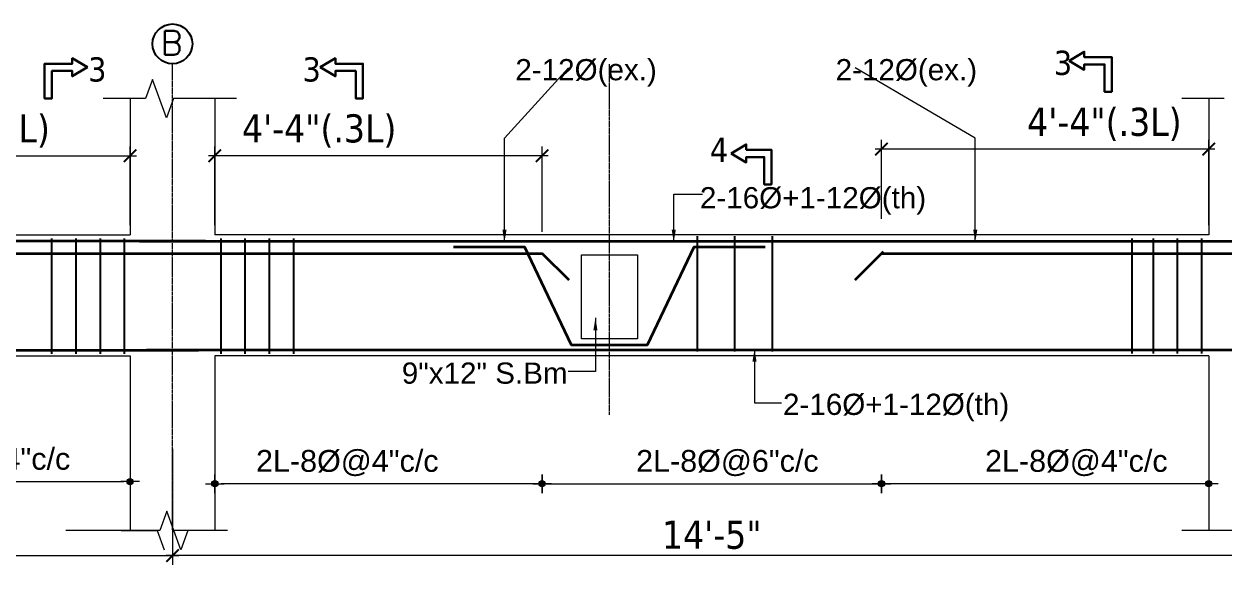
# Model space of a CAD drawing. Header units: inches. Extents: x 130993 to 274375, y -5108 to 103559.
# Drawn here: x 144323.9 to 144708.4, y 50937.2 to 51110.5 of the extents above; entities that cross this region are included whole.
import ezdxf

# ---------------------------------------------------------------- set-up
doc = ezdxf.new("R2010")
doc.units = ezdxf.units.IN
doc.header["$MEASUREMENT"] = 0
doc.header["$PDMODE"] = 2
doc.header["$PDSIZE"] = -3
doc.linetypes.add('CENTER2', pattern=[1.125, 0.75, -0.125, 0.125, -0.125])
for name, color, linetype, lineweight in [('Cen line', 5, 'CENTER2', 9), ('DIM', 5, 'Continuous', 9), ('DIMENSION', 142, 'Continuous', 20), ('HATCH', 9, 'Continuous', 9), ('LINE', 1, 'Continuous', 15), ('PLAN Stairs', 156, 'Continuous', 25), ('REN-1', 7, 'Continuous', 35), ('TEXT', 181, 'Continuous', 13), ('wall', 1, 'Continuous', 30)]:
    doc.layers.add(name, color=color, linetype=linetype, lineweight=lineweight)
doc.layers.add('STIRRUPS', color=7, linetype='Continuous')
doc.layers.add('T-TEXT', color=1, linetype='Continuous')
doc.styles.add('Arial', font='arial.ttf', dxfattribs={"width": 0.8, "height": 200})
doc.styles.add('ramon', font='arial.ttf', dxfattribs={"height": 7})
doc.styles.get("Standard").update_dxf_attribs({"font": 'txt.shx', "height": 6})
doc.styles.add('TAHOMA', font='tahoma.ttf', dxfattribs={"height": 9})
doc.dimstyles.new('1-4', dxfattribs={"dimscale": 0, "dimtxt": 8, "dimasz": 4, "dimexe": 3, "dimexo": 3, "dimgap": 2, "dimtad": 1, "dimdec": 0, "dimlfac": 0.5, "dimzin": 3, "dimdsep": 46, "dimlunit": 4, "dimtxsty": 'TAHOMA', "dimblk1": 'ARCHTICK', "dimblk2": 'ARCHTICK', "dimsah": 1, "dimcen": 0, "dimdle": 2, "dimclrd": 6, "dimclre": 6, "dimclrt": 7, "dimadec": 0, "dimazin": 0, "dimtfac": 0.333333, "dimtdec": 0, "dimtmove": 1, "dimatfit": 2, "dimfxl": 1, "dimtolj": 1, "dimtzin": 0, "dimlwd": -1, "dimlwe": -1, "dimarcsym": 0})
doc.dimstyles.new('s4', dxfattribs={"dimtxt": 6, "dimasz": 2, "dimexe": 6, "dimexo": 18, "dimgap": 1.9375, "dimtad": 1, "dimdec": 0, "dimlfac": 0.5, "dimzin": 3, "dimdsep": 46, "dimlunit": 4, "dimtxsty": 'ramon', "dimblk": 'dot 2', "dimcen": 0.09375, "dimse1": 1, "dimse2": 1, "dimclrd": 1, "dimclre": 1, "dimclrt": 256, "dimadec": 0, "dimazin": 0, "dimtfac": 0.75, "dimtdec": 0, "dimtix": 1, "dimtmove": 1, "dimatfit": 3, "dimldrblk": 'DOT', "dimfxl": 1, "dimtolj": 1, "dimtzin": 0, "dimlwd": 9, "dimlwe": 9, "dimarcsym": 0})

# ---------------------------------------------------------------- blocks, each defined once
blk = doc.blocks.new('_ArchTick')
at = {"color": 0, "linetype": 'ByBlock', "const_width": 0.15}
blk.add_lwpolyline([(-0.5, -0.5), (0.5, 0.5)], dxfattribs=at)
blk = doc.blocks.new('*D2691')
at = {"layer": 'Defpoints', "color": 0}
for p in [(144371.52, 50977.42), (144717.11, 50977.42), (144371.52, 50940.23)]:
    blk.add_point(p, dxfattribs=at)
at = {"layer": 'DIMENSION', "color": 6}
for p, q in [((144371.52, 50974.42), (144371.52, 50937.23)), ((144717.11, 50974.42), (144717.11, 50937.23)), ((144719.11, 50940.23), (144369.52, 50940.23))]:
    blk.add_line(p, q, dxfattribs=at)
at = {"layer": 'DIMENSION', "color": 6, "xscale": 4, "yscale": 4, "zscale": 4, "rotation": 180}
blk.add_blockref('_ArchTick', (144371.52, 50940.23), dxfattribs=at)
at = {"layer": 'DIMENSION', "color": 6, "xscale": 4, "yscale": 4, "zscale": 4}
blk.add_blockref('_ArchTick', (144717.11, 50940.23), dxfattribs=at)
at = {"layer": 'DIMENSION', "color": 7, "insert": (144544.31, 50946.84), "char_height": 9, "attachment_point": 5, "style": 'TAHOMA'}
blk.add_mtext('\\A1;14\'-5"', dxfattribs=at)
blk = doc.blocks.new('*D2692')
at = {"layer": 'Defpoints', "color": 0}
for p in [(144385.1, 51068.33), (144385.1, 51043.04), (144489.94, 51040.93)]:
    blk.add_point(p, dxfattribs=at)
at = {"layer": 'DIM', "color": 6}
for p, q in [((144385.1, 51046.04), (144385.1, 51071.33)), ((144489.94, 51043.93), (144489.94, 51071.33)), ((144491.94, 51068.33), (144383.1, 51068.33))]:
    blk.add_line(p, q, dxfattribs=at)
at = {"layer": 'DIM', "color": 6, "xscale": 4, "yscale": 4, "zscale": 4, "rotation": 180}
blk.add_blockref('_ArchTick', (144385.1, 51068.33), dxfattribs=at)
at = {"layer": 'DIM', "color": 6, "xscale": 4, "yscale": 4, "zscale": 4}
blk.add_blockref('_ArchTick', (144489.94, 51068.33), dxfattribs=at)
at = {"layer": 'DIM', "color": 7, "insert": (144418.52, 51076.28), "char_height": 9, "attachment_point": 5, "style": 'TAHOMA'}
blk.add_mtext('\\A1;4\'-4"(.3L)', dxfattribs=at)
blk = doc.blocks.new('*D2693')
at = {"layer": 'Defpoints', "color": 0}
for p in [(144598.69, 51070.44), (144598.69, 51045.14), (144703.53, 51043.04)]:
    blk.add_point(p, dxfattribs=at)
at = {"layer": 'DIM', "color": 6}
for p, q in [((144598.69, 51048.14), (144598.69, 51073.44)), ((144703.53, 51046.04), (144703.53, 51073.44)), ((144705.53, 51070.44), (144596.69, 51070.44))]:
    blk.add_line(p, q, dxfattribs=at)
at = {"layer": 'DIM', "color": 6, "xscale": 4, "yscale": 4, "zscale": 4, "rotation": 180}
blk.add_blockref('_ArchTick', (144598.69, 51070.44), dxfattribs=at)
at = {"layer": 'DIM', "color": 6, "xscale": 4, "yscale": 4, "zscale": 4}
blk.add_blockref('_ArchTick', (144703.53, 51070.44), dxfattribs=at)
at = {"layer": 'DIM', "color": 7, "insert": (144670.11, 51078.39), "char_height": 9, "attachment_point": 5, "style": 'TAHOMA'}
blk.add_mtext('\\A1;4\'-4"(.3L)', dxfattribs=at)
blk = doc.blocks.new('*D2694')
at = {"layer": 'Defpoints', "color": 0}
for p in [(144039.93, 50977.42), (144371.52, 50977.42), (144371.52, 50940.23)]:
    blk.add_point(p, dxfattribs=at)
at = {"layer": 'DIMENSION', "color": 6}
for p, q in [((144039.93, 50974.42), (144039.93, 50937.23)), ((144371.52, 50974.42), (144371.52, 50937.23)), ((144037.93, 50940.23), (144373.52, 50940.23))]:
    blk.add_line(p, q, dxfattribs=at)
at = {"layer": 'DIMENSION', "color": 6, "xscale": 4, "yscale": 4, "zscale": 4, "rotation": 180}
blk.add_blockref('_ArchTick', (144039.93, 50940.23), dxfattribs=at)
at = {"layer": 'DIMENSION', "color": 6, "xscale": 4, "yscale": 4, "zscale": 4}
blk.add_blockref('_ArchTick', (144371.52, 50940.23), dxfattribs=at)
at = {"layer": 'DIMENSION', "color": 7, "insert": (144212.72, 50946.92), "char_height": 9, "attachment_point": 5, "style": 'TAHOMA'}
blk.add_mtext('\\A1;13\'-10"', dxfattribs=at)
blk = doc.blocks.new('*D2695')
at = {"layer": 'Defpoints', "color": 0}
for p in [(144357.94, 51068.33), (144257.1, 51040.93), (144357.94, 51043.04)]:
    blk.add_point(p, dxfattribs=at)
at = {"layer": 'DIM', "color": 6}
for p, q in [((144257.1, 51043.93), (144257.1, 51071.33)), ((144357.94, 51046.04), (144357.94, 51071.33)), ((144255.1, 51068.33), (144359.94, 51068.33))]:
    blk.add_line(p, q, dxfattribs=at)
at = {"layer": 'DIM', "color": 6, "xscale": 4, "yscale": 4, "zscale": 4, "rotation": 180}
blk.add_blockref('_ArchTick', (144257.1, 51068.33), dxfattribs=at)
at = {"layer": 'DIM', "color": 6, "xscale": 4, "yscale": 4, "zscale": 4}
blk.add_blockref('_ArchTick', (144357.94, 51068.33), dxfattribs=at)
at = {"layer": 'DIM', "color": 7, "insert": (144307.52, 51076.28), "char_height": 9, "attachment_point": 5, "style": 'TAHOMA'}
blk.add_mtext('\\A1;4\'-2"(.3L)', dxfattribs=at)
blk = doc.blocks.new('dot1')
at = {"layer": 'HATCH'}
h = blk.add_hatch(color=256, dxfattribs=at)
edge = h.paths.add_edge_path()
edge.add_arc((0, 0), 1, 0, 360)
for p, q in [((3, 0), (-3, 0)), ((0, 3), (0, -3))]:
    blk.add_line(p, q, dxfattribs=at)
blk.add_circle((0, 0), 1, dxfattribs=at)
blk = doc.blocks.new('dot 2')
at = {"layer": 'HATCH', "xscale": 0.5, "yscale": 0.5, "zscale": 0.5}
blk.add_blockref('dot1', (0, 0), dxfattribs=at)
blk = doc.blocks.new('*D2697')
at = {"layer": 'Defpoints', "color": 0}
for p in [(144598.69, 51040.93), (144703.53, 51004.24), (144598.69, 50963.27)]:
    blk.add_point(p, dxfattribs=at)
at = {"layer": 'PLAN Stairs', "color": 1, "lineweight": 9}
blk.add_line((144701.53, 50963.27), (144600.69, 50963.27), dxfattribs=at)
at = {"layer": 'PLAN Stairs', "color": 1, "lineweight": 9, "xscale": 2, "yscale": 2, "zscale": 2, "rotation": 180}
blk.add_blockref('dot 2', (144598.69, 50963.27), dxfattribs=at)
at = {"layer": 'PLAN Stairs', "color": 1, "lineweight": 9, "xscale": 2, "yscale": 2, "zscale": 2}
blk.add_blockref('dot 2', (144703.53, 50963.27), dxfattribs=at)
at = {"layer": 'PLAN Stairs', "insert": (144661.11, 50969.87), "char_height": 7, "attachment_point": 5, "style": 'ramon'}
blk.add_mtext('\\A1;2L-8%%C@4"c/c', dxfattribs=at)
blk = doc.blocks.new('_Dot')
at = {"color": 0, "linetype": 'ByBlock', "lineweight": -2}
blk.add_line((-0.5, 0), (-1, 0), dxfattribs=at)
at = {"color": 0, "linetype": 'ByBlock', "const_width": 0.5}
blk.add_lwpolyline([(-0.25, 0, 1), (0.25, 0, 1)], format="xyb", close=True, dxfattribs=at)
blk = doc.blocks.new('*D2698')
at = {"layer": 'Defpoints', "color": 0}
for p in [(144489.94, 51040.93), (144598.69, 51040.93), (144598.69, 50963.27)]:
    blk.add_point(p, dxfattribs=at)
at = {"layer": 'PLAN Stairs', "color": 1, "lineweight": 9}
blk.add_line((144491.94, 50963.27), (144596.69, 50963.27), dxfattribs=at)
at = {"layer": 'PLAN Stairs', "color": 1, "lineweight": 9, "xscale": 2, "yscale": 2, "zscale": 2, "rotation": 180}
blk.add_blockref('dot 2', (144489.94, 50963.27), dxfattribs=at)
at = {"layer": 'PLAN Stairs', "color": 1, "lineweight": 9, "xscale": 2, "yscale": 2, "zscale": 2}
blk.add_blockref('dot 2', (144598.69, 50963.27), dxfattribs=at)
at = {"layer": 'PLAN Stairs', "insert": (144549.31, 50969.87), "char_height": 7, "attachment_point": 5, "style": 'ramon'}
blk.add_mtext('\\A1;2L-8%%C@6"c/c', dxfattribs=at)
blk = doc.blocks.new('*D2699')
at = {"layer": 'Defpoints', "color": 0}
for p in [(144385.1, 51043.04), (144489.94, 51040.93), (144385.1, 50963.27)]:
    blk.add_point(p, dxfattribs=at)
at = {"layer": 'PLAN Stairs', "color": 1, "lineweight": 9}
blk.add_line((144487.94, 50963.27), (144387.1, 50963.27), dxfattribs=at)
at = {"layer": 'PLAN Stairs', "color": 1, "lineweight": 9, "xscale": 2, "yscale": 2, "zscale": 2, "rotation": 180}
blk.add_blockref('dot 2', (144385.1, 50963.27), dxfattribs=at)
at = {"layer": 'PLAN Stairs', "color": 1, "lineweight": 9, "xscale": 2, "yscale": 2, "zscale": 2}
blk.add_blockref('dot 2', (144489.94, 50963.27), dxfattribs=at)
at = {"layer": 'PLAN Stairs', "insert": (144427.52, 50969.87), "char_height": 7, "attachment_point": 5, "style": 'ramon'}
blk.add_mtext('\\A1;2L-8%%C@4"c/c', dxfattribs=at)
blk = doc.blocks.new('*D2702')
at = {"layer": 'Defpoints', "color": 0}
for p in [(144357.94, 51043.72), (144257.1, 51041.61), (144357.94, 50963.95)]:
    blk.add_point(p, dxfattribs=at)
at = {"layer": 'PLAN Stairs', "color": 1, "lineweight": 9}
blk.add_line((144259.1, 50963.95), (144355.94, 50963.95), dxfattribs=at)
at = {"layer": 'PLAN Stairs', "color": 1, "lineweight": 9, "xscale": 2, "yscale": 2, "zscale": 2, "rotation": 180}
blk.add_blockref('dot 2', (144257.1, 50963.95), dxfattribs=at)
at = {"layer": 'PLAN Stairs', "color": 1, "lineweight": 9, "xscale": 2, "yscale": 2, "zscale": 2}
blk.add_blockref('dot 2', (144357.94, 50963.95), dxfattribs=at)
at = {"layer": 'PLAN Stairs', "insert": (144309.52, 50970.55), "char_height": 7, "attachment_point": 5, "style": 'ramon'}
blk.add_mtext('\\A1;2L-8%%C@4"c/c', dxfattribs=at)
blk = doc.blocks.new('fgffggf')
at = {"layer": 'Cen line'}
blk.add_line((15083.3, 1715.89), (15083.3, 1828.32), dxfattribs=at)
at = {"layer": 'DIMENSION'}
blk.add_lwpolyline([(15074.3, 1767.11), (15092.3, 1767.11), (15092.3, 1740.22), (15074.3, 1740.22)], close=True, dxfattribs=at)
at = {"layer": 'REN-1'}
blk.add_lwpolyline([(15133.22, 1769.61), (15110.38, 1769.61), (15095.44, 1738.22), (15071.15, 1738.22), (15056.21, 1769.61), (15033.37, 1769.61)], dxfattribs=at)
at = {"layer": 'TEXT', "style": 'Arial'}
blk.add_text('9"x12" S.Bm', height=6.79, dxfattribs=at).set_placement((15016.77, 1725.86))
at = {"layer": 'DIM'}
blk.add_leader([(15078.81, 1746.94), (15078.81, 1729.77), (15070.11, 1729.77)], dimstyle='1-4', override={"dimscale": 1, "dimtad": 0, "dimfxl": 3}, dxfattribs=at)

msp = doc.modelspace()

# ---------------------------------------------------------------- linework, layer by layer
at = {"layer": 'Cen line'}
msp.add_line((144371.52, 50948.5), (144371.52, 51097.77), dxfattribs=at)
at = {"layer": 'DIMENSION'}
msp.add_lwpolyline([(144333.15, 51043.04), (144357.94, 51043.04)], dxfattribs=at)
at = {"layer": 'HATCH'}
for p, q in [((144365.08, 51092.78), (144362.83, 51086.61)), ((144365.08, 51092.78), (144362.83, 51086.61)), ((144365.08, 51092.78), (144362.83, 51086.61)), ((144369.57, 51080.44), (144365.08, 51092.78)), ((144371.82, 51086.61), (144369.57, 51080.44)), ((144369.71, 50954.47), (144367.46, 50948.3)), ((144374.2, 50942.13), (144369.71, 50954.47)), ((144374.2, 50942.13), (144369.71, 50954.47)), ((144366.59, 50948.3), (144368.84, 50942.13)), ((144376.45, 50948.3), (144374.2, 50942.13)), ((144376.45, 50948.3), (144374.2, 50942.13))]:
    msp.add_line(p, q, dxfattribs=at)
at = {"layer": 'HATCH', "linetype": 'Continuous'}
for points in [[(144362.83, 51086.61), (144349.34, 51086.61)], [(144362.83, 51086.61), (144349.34, 51086.61)], [(144362.83, 51086.61), (144349.34, 51086.61)], [(144389.18, 51086.61), (144371.82, 51086.61)], [(144392, 51086.61), (144371.82, 51086.61)], [(144392, 51086.61), (144371.82, 51086.61)], [(144708.43, 51086.61), (144694.94, 51086.61)], [(144708.43, 51086.61), (144694.94, 51086.61)], [(144362.83, 50948.3), (144337.34, 50948.3)], [(144367.46, 50948.3), (144353.97, 50948.3)], [(144367.46, 50948.3), (144353.97, 50948.3)], [(144355.05, 50948.3), (144366.59, 50948.3)], [(144389.18, 50948.3), (144371.82, 50948.3)], [(144387.98, 50948.3), (144376.45, 50948.3)], [(144387.98, 50948.3), (144376.45, 50948.3)], [(144708.43, 50948.3), (144694.94, 50948.3)], [(144713.06, 50948.3), (144699.56, 50948.3)]]:
    msp.add_lwpolyline(points, dxfattribs=at)
at = {"layer": 'LINE'}
for p, q in [((144357.94, 51086.61), (144357.94, 51043.04)), ((144357.94, 51086.61), (144357.94, 51043.04)), ((144357.94, 51086.61), (144357.94, 51043.04)), ((144357.94, 51086.61), (144357.94, 51043.04)), ((144357.94, 51086.61), (144357.94, 51043.04)), ((144385.1, 51086.61), (144385.1, 51043.04)), ((144385.1, 51086.61), (144385.1, 51043.04)), ((144703.53, 51086.61), (144703.53, 51043.04)), ((144703.53, 51086.61), (144703.53, 51043.04)), ((144053.51, 51043.04), (144357.94, 51043.04)), ((144703.53, 51043.04), (144385.1, 51043.04)), ((144053.51, 51004.24), (144357.94, 51004.24)), ((144357.94, 51004.24), (144357.94, 50948.3)), ((144357.94, 51004.24), (144357.94, 50948.3)), ((144357.94, 51004.24), (144357.94, 50948.3)), ((144357.94, 51004.24), (144357.94, 50948.3)), ((144357.94, 51004.24), (144357.94, 50948.3)), ((144385.1, 51004.24), (144385.1, 50948.3)), ((144703.53, 51004.24), (144385.1, 51004.24)), ((144385.1, 51004.24), (144385.1, 50948.3)), ((144703.53, 51004.24), (144703.53, 50948.3)), ((144703.53, 51004.24), (144703.53, 50948.3))]:
    msp.add_line(p, q, dxfattribs=at)
at = {"layer": 'REN-1'}
for p, q in [((144382.12, 51040.93), (144039.93, 51040.93)), ((144360.92, 51040.93), (145048.7, 51040.93)), ((144257.1, 51037.05), (144489.94, 51037.05)), ((144360.92, 51037.05), (144482.56, 51037.05)), ((144498.62, 51028.46), (144489.94, 51037.05)), ((144590.22, 51028.58), (144599.33, 51037.69)), ((144598.69, 51037.05), (144831.53, 51037.05)), ((144039.93, 51006.02), (144379.85, 51006.02)), ((145048.7, 51006.01), (144363.19, 51006.02))]:
    msp.add_line(p, q, dxfattribs=at)
at = {"layer": 'STIRRUPS'}
for p, q in [((144332.78, 51041.78), (144332.78, 51004.92)), ((144340.54, 51041.78), (144340.54, 51004.92)), ((144348.3, 51041.78), (144348.3, 51004.92)), ((144356.06, 51041.78), (144356.06, 51004.92)), ((144386.98, 51041.78), (144386.98, 51004.92)), ((144394.74, 51041.78), (144394.74, 51004.92)), ((144402.5, 51041.78), (144402.5, 51004.92)), ((144410.26, 51041.78), (144410.26, 51004.92)), ((144539.61, 51042.54), (144539.61, 51005.67)), ((144551.61, 51042.54), (144551.61, 51005.67)), ((144563.61, 51042.54), (144563.61, 51005.67)), ((144678.89, 51041.86), (144678.89, 51004.99)), ((144685.68, 51041.86), (144685.68, 51004.99)), ((144693.44, 51041.86), (144693.44, 51004.99)), ((144701.2, 51041.86), (144701.2, 51004.99))]:
    msp.add_line(p, q, dxfattribs=at)
at = {"layer": 'T-TEXT', "ltscale": 0.5}
msp.add_circle((144371.52, 51104.15), 6.38, dxfattribs=at)
at = {"layer": 'wall'}
for points in [[(144658.77, 51098.76), (144663.64, 51101.66), (144663.64, 51099.93), (144672.48, 51099.93), (144672.48, 51088.82), (144670.15, 51088.82), (144670.15, 51097.6), (144663.64, 51097.6), (144663.64, 51095.87)], [(144344.25, 51096.66), (144339.39, 51099.55), (144339.39, 51097.82), (144330.54, 51097.82), (144330.54, 51086.71), (144332.87, 51086.71), (144332.87, 51095.49), (144339.39, 51095.49), (144339.39, 51093.77)], [(144418.84, 51096.66), (144423.7, 51099.55), (144423.7, 51097.82), (144432.54, 51097.82), (144432.54, 51086.71), (144430.22, 51086.71), (144430.22, 51095.49), (144423.7, 51095.49), (144423.7, 51093.77)], [(144550.52, 51069.06), (144555.38, 51071.95), (144555.38, 51070.23), (144563.43, 51070.23), (144563.43, 51059.12), (144561.11, 51059.12), (144561.11, 51067.9), (144555.38, 51067.9), (144555.38, 51066.17)]]:
    msp.add_lwpolyline(points, close=True, dxfattribs=at)

# ---------------------------------------------------------------- block references
at = {"layer": 'DIMENSION'}
msp.add_blockref('fgffggf', (129428.22, 49269.44), dxfattribs=at)

# ---------------------------------------------------------------- texts
at = {"layer": 'DIMENSION', "style": 'TAHOMA'}
for s, p in [('3', (144653.95, 51094.21)), ('3', (144344.53, 51092.1)), ('3', (144413.22, 51092.1)), ('4', (144543.74, 51066.33))]:
    msp.add_text(s, height=7.76, dxfattribs=at).set_placement(p)
at = {"layer": 'T-TEXT', "ltscale": 0.5, "insert": (144371.27, 51108.37), "char_height": 7.76, "width": 8.73, "attachment_point": 2}
msp.add_mtext('{\\C1;B}', dxfattribs=at)
at = {"layer": 'TEXT', "style": 'Arial'}
for s, p in [('2-12%%C(ex.)', (144481.37, 51092.5)), ('2-12%%C(ex.)', (144583.99, 51092.5)), ('2-16%%C+1-12%%C(th)', (144540.51, 51051.48)), ('2-16%%C+1-12%%C(th)', (144567.13, 50985.3))]:
    msp.add_text(s, height=6.79, dxfattribs=at).set_placement(p)

# ---------------------------------------------------------------- dimensions: what is measured, and where the dimension line sits
at = {"layer": 'DIM'}
dim = msp.add_linear_dim(base=(144357.94, 51068.33), p1=(144257.1, 51040.93), p2=(144357.94, 51043.04), text='<>(.3L)', dimstyle='1-4', override={"dimscale": 1}, dxfattribs=at)
dim.commit()
dim.dimension.update_dxf_attribs({"geometry": '*D2695', "text_midpoint": (144307.52, 51068.33), "dimtype": 160})
for base, p1, p2, picture, middle in [((144385.1, 51068.33), (144489.94, 51040.93), (144385.1, 51043.04), '*D2692', (144418.52, 51068.33)), ((144598.69, 51070.44), (144703.53, 51043.04), (144598.69, 51045.14), '*D2693', (144670.11, 51070.44))]:
    dim = msp.add_linear_dim(base=base, p1=p1, p2=p2, angle=180, text='<>(.3L)', dimstyle='1-4', override={"dimscale": 1}, dxfattribs=at)
    dim.commit()
    dim.dimension.update_dxf_attribs({"geometry": picture, "text_midpoint": middle, "dimtype": 160})
at = {"layer": 'DIMENSION'}
dim = msp.add_linear_dim(base=(144371.52, 50940.23), p1=(144039.93, 50977.42), p2=(144371.52, 50977.42), dimstyle='1-4', override={"dimscale": 1}, dxfattribs=at)
dim.commit()
dim.dimension.update_dxf_attribs({"geometry": '*D2694', "text_midpoint": (144212.72, 50940.23), "dimtype": 160})
dim = msp.add_linear_dim(base=(144371.52, 50940.23), p1=(144717.11, 50977.42), p2=(144371.52, 50977.42), angle=180, dimstyle='1-4', override={"dimscale": 1}, dxfattribs=at)
dim.commit()
dim.dimension.update_dxf_attribs({"geometry": '*D2691', "text_midpoint": (144544.31, 50940.23), "dimtype": 160})
at = {"layer": 'PLAN Stairs'}
dim = msp.add_linear_dim(base=(144357.94, 50963.95), p1=(144257.1, 51041.61), p2=(144357.94, 51043.72), text='2L-8%%C@4"c/c', dimstyle='s4', dxfattribs=at)
dim.commit()
dim.dimension.update_dxf_attribs({"geometry": '*D2702', "text_midpoint": (144309.52, 50963.95), "dimtype": 160})
for base, p1, p2, text, picture, middle in [((144385.1, 50963.27), (144489.94, 51040.93), (144385.1, 51043.04), '2L-8%%C@4"c/c', '*D2699', (144427.52, 50963.27)), ((144598.69, 50963.27), (144489.94, 51040.93), (144598.69, 51040.93), '2L-8%%C@6"c/c', '*D2698', (144549.31, 50963.27)), ((144598.69, 50963.27), (144703.53, 51004.24), (144598.69, 51040.93), '2L-8%%C@4"c/c', '*D2697', (144661.11, 50963.27))]:
    dim = msp.add_linear_dim(base=base, p1=p1, p2=p2, angle=180, text=text, dimstyle='s4', dxfattribs=at)
    dim.commit()
    dim.dimension.update_dxf_attribs({"geometry": picture, "text_midpoint": middle, "dimtype": 160})

# ---------------------------------------------------------------- leaders
at = {"layer": 'DIM'}
for points in [[(144477.89, 51040.64), (144477.89, 51073.95), (144498.4, 51096.52)], [(144628.73, 51040.64), (144628.73, 51073.95), (144590.22, 51096.52)], [(144532.13, 51040.61), (144532.13, 51055.97), (144541.3, 51055.97)], [(144558, 51006.38), (144558, 50989.21), (144566.7, 50989.21)]]:
    msp.add_leader(points, dimstyle='1-4', override={"dimscale": 1, "dimtad": 0, "dimfxl": 3}, dxfattribs=at)

doc.saveas('drawing.dxf')
